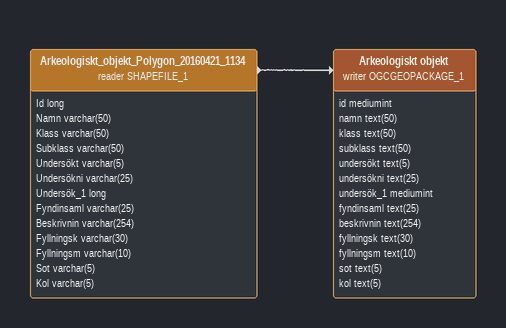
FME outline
Arkeologiskt_objekt_Polygon_20160421_1134 (reader SHAPEFILE_1)
    attributes: Id long, Namn varchar(50), Klass varchar(50), Subklass varchar(50), Undersökt varchar(5), Undersökni varchar(25), Undersök_1 long, Fyndinsaml varchar(25), Beskrivnin varchar(254), Fyllningsk varchar(30), Fyllningsm varchar(10), Sot varchar(5), Kol varchar(5)
    -> Arkeologiskt objekt (writer OGCGEOPACKAGE_1)
Arkeologiskt objekt (writer OGCGEOPACKAGE_1)
    attributes: id mediumint, namn text(50), klass text(50), subklass text(50), undersökt text(5), undersökni text(25), undersök_1 mediumint, fyndinsaml text(25), beskrivnin text(254), fyllningsk text(30), fyllningsm text(10), sot text(5), kol text(5)
